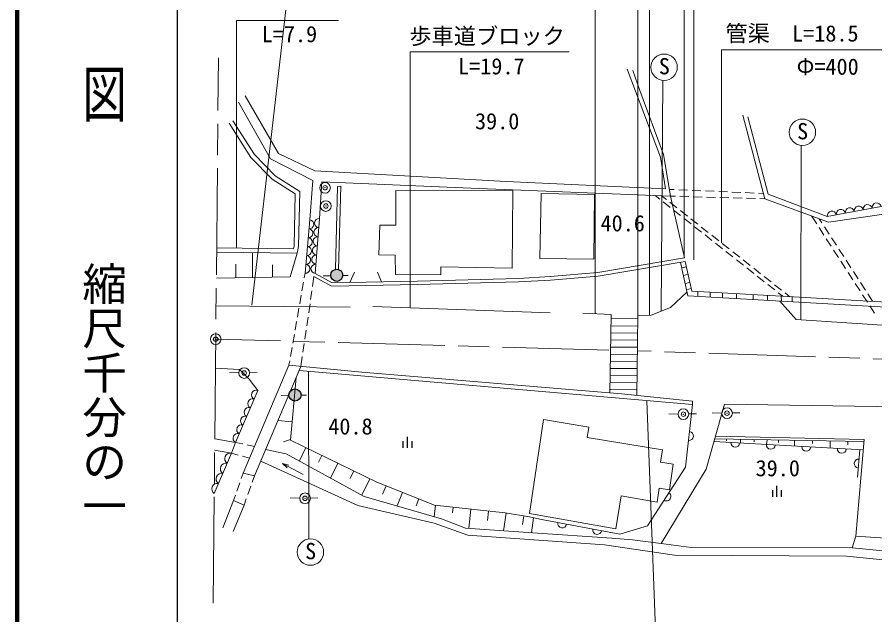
# Model space of a CAD drawing. Units: millimetres, scale not verified. Extents: x 40000 to 680000, y 20000 to 380000.
# Drawn here: x 40000 to 136534, y 251208 to 318553 of the extents above; entities that cross this region are included whole.
import ezdxf
from ezdxf.enums import TextEntityAlignment as Align

# ---------------------------------------------------------------- set-up
doc = ezdxf.new("R2010")
doc.units = ezdxf.units.MM
doc.header["$LTSCALE"] = 1000
doc.header["$PDMODE"] = 32
doc.header["$PDSIZE"] = 500
doc.linetypes.add('CHAIN', pattern=[18.5, 12, -1.5, 3.5, -1.5])
for name, color, linetype, lineweight in [('M-BGD', 7, 'Continuous', 13), ('M-BMK', 2, 'CHAIN', 13), ('M-BMK-SRVR', 3, 'Continuous', 13), ('M-STR-HTXT', 7, 'Continuous', 13), ('M-STR-STRC', 7, 'Continuous', 13), ('M-TTL', 2, 'Continuous', 140), ('M-TTL-BAND', 7, 'Continuous', 25)]:
    doc.layers.add(name, color=color, linetype=linetype, lineweight=lineweight)
doc.layers.add('M-OTRS', color=6, linetype='Continuous')
doc.styles.add('@ＭＳ ゴシック', font='')
doc.styles.add('ＭＳ ゴシック', font='')
doc.styles.get('@ＭＳ ゴシック').set_extended_font_data('@MS Gothic')
doc.styles.get('ＭＳ ゴシック').set_extended_font_data('MS Gothic')

msp = doc.modelspace()

# ---------------------------------------------------------------- hatches: boundary and pattern name
at = {"layer": 'M-BGD'}
for points in [[(76648, 289403, 0.97359), (75293, 289570, 0.01338), (75289, 289533, 0.41421), (75903, 288788, 0.41421)], [(71950, 275915, 0.97359), (70595, 276082, 0.01338), (70590, 276046, 0.41421), (71205, 275301, 0.41421)]]:
    msp.add_hatch(color=256, dxfattribs=at).paths.add_polyline_path(points)

# ---------------------------------------------------------------- linework, layer by layer
for p, q in [((112490, 285420), (112668, 311432)), ((124165, 298095), (121660, 307517)), ((128217, 284463), (128237, 304110)), ((74020, 295870), (74298, 299981)), ((76044, 299465), (75818, 290172)), ((111811, 298449), (112320, 298046)), ((113075, 297997), (112538, 298420)), ((113962, 299122), (113407, 299146)), ((113534, 298381), (114101, 298366)), ((115122, 291419), (113534, 298381)), ((115460, 299058), (114461, 299101)), ((114601, 298352), (115601, 298325)), ((116959, 298993), (115960, 299036)), ((116101, 298312), (117100, 298285)), ((118457, 298928), (117458, 298971)), ((119956, 298863), (118957, 298906)), ((121455, 298798), (120456, 298842)), ((122953, 298734), (121954, 298777)), ((124008, 298688), (123453, 298712)), ((112712, 297736), (113497, 297116)), ((114254, 297069), (113468, 297688)), ((117600, 298272), (118600, 298245)), ((119099, 298231), (120099, 298205)), ((120599, 298191), (121599, 298164)), ((122098, 298151), (123098, 298124)), ((123598, 298111), (124165, 298095)), ((124165, 298095), (131315, 295458)), ((113889, 296806), (114673, 296186)), ((115432, 296141), (114647, 296760)), ((72405, 289697), (72929, 295708)), ((74020, 295870), (73529, 289686)), ((115066, 295876), (115850, 295256)), ((116611, 295213), (115825, 295832)), ((129393, 296167), (129986, 295253)), ((130584, 295364), (130275, 295842)), ((116242, 294945), (117027, 294325)), ((117789, 294285), (117004, 294904)), ((130258, 294833), (130802, 293994)), ((131398, 294104), (130856, 294944)), ((117419, 294015), (118204, 293395)), ((118968, 293357), (118182, 293976)), ((131073, 293574), (131617, 292735)), ((132213, 292844), (131670, 293684)), ((118596, 293085), (119380, 292465)), ((120146, 292429), (119361, 293048)), ((66498, 289220), (66498, 292012)), ((119772, 292155), (120557, 291535)), ((121325, 291501), (120539, 292120)), ((131889, 292315), (132433, 291476)), ((133027, 291584), (132484, 292424)), ((64631, 289188), (64612, 290711)), ((68735, 289259), (68752, 290641)), ((120949, 291225), (121734, 290604)), ((122503, 290573), (121718, 291192)), ((132705, 291057), (133249, 290217)), ((133841, 290325), (133298, 291164)), ((72317, 289194), (72405, 289697)), ((77435, 288652), (77961, 289828)), ((80572, 289828), (81026, 288728)), ((115325, 290416), (114788, 290303)), ((122126, 290294), (122910, 289674)), ((123682, 289645), (122896, 290264)), ((133520, 289798), (134064, 288959)), ((134656, 289065), (134113, 289905)), ((72059, 287716), (72231, 288702)), ((73410, 289312), (73250, 288217)), ((75290, 289390), (74427, 289406)), ((76651, 289451), (77269, 289459)), ((115511, 289580), (114979, 289444)), ((115717, 288657), (115183, 288529)), ((123303, 289364), (124087, 288744)), ((124860, 288717), (124075, 289336)), ((135470, 287805), (134927, 288645)), ((73178, 287723), (73034, 286733)), ((115867, 287985), (115336, 287844)), ((124479, 288434), (125264, 287814)), ((126039, 287789), (125253, 288408)), ((134336, 288539), (134880, 287700)), ((71801, 286239), (71973, 287224)), ((116610, 287626), (116610, 287077)), ((118001, 287550), (117998, 287000)), ((119379, 287474), (119375, 286925)), ((120970, 287387), (120945, 286838)), ((122830, 287284), (122837, 286734)), ((124463, 287195), (124454, 286645)), ((125656, 287504), (126165, 287101)), ((126005, 287110), (126026, 286559)), ((126969, 287057), (126431, 287480)), ((127228, 287043), (127230, 286493)), ((135152, 287280), (135696, 286441)), ((136284, 286545), (135741, 287385)), ((62388, 286033), (77496, 285857)), ((71543, 284761), (71715, 285746)), ((72962, 286238), (72818, 285249)), ((80021, 285946), (99980, 285233)), ((135967, 286021), (136511, 285182)), ((103663, 285186), (106860, 285064)), ((106860, 285064), (106690, 276211)), ((109752, 275924), (109851, 284938)), ((71285, 283284), (71457, 284269)), ((72746, 284754), (72602, 283764)), ((109847, 284549), (106851, 284582)), ((72530, 283270), (72385, 282280)), ((109829, 282949), (106833, 282982)), ((109838, 283749), (106842, 283782)), ((71027, 281806), (71199, 282791)), ((109820, 282149), (106824, 282183)), ((70769, 280328), (70941, 281313)), ((72313, 281785), (72169, 280796)), ((109812, 281350), (106816, 281383)), ((72097, 280301), (71938, 279206)), ((109803, 280550), (106807, 280583)), ((65425, 267159), (70595, 279332)), ((66696, 266863), (71938, 279206)), ((70595, 279332), (70683, 279836)), ((109785, 278950), (106789, 278983)), ((109794, 279750), (106798, 279783)), ((64968, 278461), (63892, 278509)), ((66178, 278485), (67006, 278509)), ((115995, 274893), (71747, 278757)), ((72794, 278665), (72820, 259752)), ((109776, 278150), (106780, 278183)), ((109767, 277350), (106772, 277383)), ((67084, 276485), (64589, 270642)), ((109759, 276550), (106763, 276583)), ((70592, 275903), (69729, 275918)), ((71953, 275963), (72570, 275971)), ((114405, 273820), (113329, 273869)), ((115614, 273845), (116442, 273869)), ((119318, 273933), (118241, 273982)), ((120527, 273958), (121355, 273982)), ((70954, 272963), (69348, 273108)), ((64589, 270642), (62242, 271032)), ((64589, 270642), (65403, 270462)), ((65892, 270355), (66706, 270175)), ((70775, 270971), (69979, 270718)), ((118424, 270730), (135221, 269784)), ((135302, 270727), (118509, 271033)), ((119845, 271009), (119835, 270824)), ((121428, 270980), (121429, 270561)), ((122948, 270952), (122949, 270690)), ((124407, 270925), (124354, 270396)), ((125704, 270902), (125682, 270618)), ((127508, 270869), (127496, 270219)), ((129507, 270832), (129501, 270507)), ((131507, 270796), (131492, 269994)), ((133507, 270759), (133499, 270358)), ((64106, 269419), (62182, 264879)), ((64106, 269419), (64886, 269206)), ((72486, 270046), (71760, 268557)), ((134838, 269805), (134587, 266730)), ((65368, 269074), (66148, 268861)), ((74284, 269170), (73921, 268425)), ((72194, 267035), (69868, 268251)), ((69868, 268251), (70403, 267764)), ((69868, 268251), (70574, 268090)), ((76082, 268294), (75269, 266626)), ((77880, 267418), (77473, 266584)), ((65220, 266569), (65425, 267159)), ((65425, 267159), (66696, 266863)), ((66453, 266168), (66696, 266863)), ((79677, 266541), (78778, 264695)), ((64727, 265152), (65056, 266096)), ((65958, 264752), (66288, 265696)), ((81516, 265757), (81133, 264804)), ((64358, 264089), (64563, 264680)), ((83371, 265010), (82754, 263476)), ((65550, 263585), (65793, 264280)), ((71818, 264344), (70742, 264392)), ((73027, 264368), (73855, 264392)), ((85227, 264264), (84918, 263497)), ((87091, 263552), (86950, 262266)), ((89079, 263334), (89009, 262691)), ((91067, 263116), (90831, 260963)), ((93055, 262898), (92937, 261822)), ((95043, 262675), (94733, 260689)), ((94933, 262692), (97674, 262265)), ((97019, 262367), (96864, 261374)), ((97674, 262265), (98818, 261983)), ((98127, 262153), (97904, 260465))]:
    msp.add_line(p, q, dxfattribs=at)
at = {"layer": 'M-BGD', "lineweight": 25}
for p, q in [((83920, 270025), (83920, 271275)), ((83420, 270775), (83420, 270025)), ((84420, 270775), (84420, 270025)), ((125502, 264510), (125502, 265760)), ((125002, 265260), (125002, 264510)), ((126002, 265260), (126002, 264510))]:
    msp.add_line(p, q, dxfattribs=at)
at = {"layer": 'M-BGD'}
for points in [[(131315, 295458), (140926, 296844), (165280, 297910), (188028, 295796), (199615, 294980), (239784, 285337), (247179, 282902), (253060, 280080), (254753, 279842), (258555, 283407), (261317, 290030), (261852, 296831), (259933, 307479), (258478, 313093)], [(65679, 309671), (69418, 303189), (73506, 301232), (95048, 300027), (112956, 299223), (112415, 302787), (108671, 312693)], [(74298, 299981), (91069, 299268), (113534, 298381), (112753, 303088), (110101, 310302), (109279, 312553)], [(64927, 308955), (68509, 302578), (73282, 300138), (72929, 295708)], [(122254, 307322), (124514, 298604), (131184, 296097)], [(62446, 292059), (71522, 291953), (71684, 292694), (71797, 298922), (69032, 300680), (66710, 303064), (64284, 306877)], [(62452, 292559), (71121, 292458), (71185, 292753), (71292, 298651), (68715, 300289), (66315, 302752), (63862, 306609)], [(76168, 290131), (76435, 299493), (76044, 299465)], [(167517, 300060), (166801, 299571), (155287, 298261), (140280, 297772), (131184, 296097)], [(62418, 289149), (70724, 289294), (71522, 291953)], [(73410, 289312), (75373, 288223), (85064, 288429), (96441, 288737), (100017, 288932), (105392, 289384), (115186, 291039)], [(73529, 289686), (75468, 288611), (85055, 288814), (96425, 289122), (99991, 289317), (105344, 289767), (115122, 291419)], [(114651, 290920), (115493, 287138), (127351, 286486), (135771, 285997), (156698, 284872), (171457, 283941), (187966, 283015), (199084, 282264), (209312, 281265), (220981, 280287), (233624, 279272), (244439, 278471)], [(115186, 291039), (115938, 287663), (127382, 287034), (135802, 286545), (156730, 285420), (171489, 284488), (188000, 283562), (199129, 282811), (209362, 281812), (221026, 280834), (233666, 279819), (244230, 279037)], [(109851, 284938), (111354, 284976), (113536, 285828), (115367, 287580)], [(208788, 281317), (193291, 280160), (127692, 284498), (125822, 286570)], [(62319, 279003), (65039, 278859), (66129, 277770), (67084, 276485)], [(70595, 279332), (78784, 278561), (108031, 276098), (116006, 275291), (115995, 274893)], [(71401, 277943), (70767, 270883), (80473, 266154), (86962, 263566), (94933, 262692)], [(98818, 261983), (107821, 260298), (110935, 261253), (115220, 267836), (115995, 274893)], [(112493, 259246), (117556, 267624), (119601, 274941), (156172, 274389), (173577, 269518)], [(118596, 271345), (135323, 270978), (134395, 260092)], [(62229, 269758), (64106, 269419), (64589, 270642)], [(67966, 269853), (70291, 269366), (79050, 264545), (87744, 262037), (90468, 260989), (98052, 260455), (106942, 259838), (109265, 259653), (112493, 259246), (115854, 258794), (133973, 258746)], [(67410, 268543), (78338, 263544), (86938, 261536), (90712, 260190), (106104, 259107), (113984, 257919), (133359, 257832), (150948, 256067), (161937, 256216), (178216, 252577), (183206, 252369), (193720, 253438), (201570, 253879), (210131, 254228), (219317, 254935), (221352, 254832)], [(63151, 261029), (64358, 264089), (65550, 263585), (64317, 260595)], [(133973, 258746), (134395, 260092), (149354, 259049), (153093, 259049), (162370, 259189), (176218, 255756), (183538, 255057), (197497, 256979), (204329, 257223)], [(221352, 254832), (221506, 255809), (218762, 256240), (216336, 256025), (206840, 255439), (199656, 255028), (195757, 254814), (190929, 254093), (184062, 253376), (182423, 253451), (177170, 253946), (162372, 257720), (158145, 257810), (152534, 257440), (151424, 257348), (143665, 257831), (133973, 258746)]]:
    msp.add_lwpolyline(points, dxfattribs=at)
for points in [[(80722, 291758), (80814, 295129), (82634, 295129), (82603, 299035), (95780, 298966), (95706, 290283), (87669, 290405), (87669, 289514), (82585, 289549), (82550, 291716)], [(98974, 298695), (104986, 298561), (104902, 291302), (98839, 291355)], [(97659, 262625), (99241, 273212), (104358, 272373), (104142, 271201), (112627, 269784), (112406, 268393), (113845, 268188), (113403, 265279), (112242, 265495), (112026, 263902), (107987, 264601), (107364, 260901)]]:
    msp.add_lwpolyline(points, close=True, dxfattribs=at)
for centre, radius in [((112818, 312909), 1485), ((128387, 305588), 1485), ((74658, 299327), 600), ((74749, 297272), 600), ((65549, 278455), 600), ((114985, 273814), 600), ((119898, 273927), 600), ((72398, 264338), 600), ((73008, 258279), 1485)]:
    msp.add_circle(centre, radius, dxfattribs=at)
at = {"layer": 'M-BGD', "lineweight": 25}
for centre in [(75969, 289468), (71270, 275980)]:
    msp.add_circle(centre, 683, dxfattribs=at)
at = {"layer": 'M-BGD'}
for centre, radius, start, end in [((135734, 296920), 514, 11.99603, 188.86877), ((136745, 297107), 514, 11.99603, 188.86877), ((131691, 296176), 514, 11.99603, 188.86877), ((132702, 296362), 514, 11.99603, 188.86877), ((133713, 296548), 514, 11.99603, 188.86877), ((134723, 296734), 514, 11.99603, 188.86877), ((72882, 295207), 503, 265.32931, 84.70246), ((73996, 295353), 517, 87.36759, 263.54656), ((72795, 294205), 503, 265.32931, 84.70246), ((73915, 294322), 517, 87.36759, 263.54656), ((72708, 293204), 503, 265.32931, 84.70246), ((73833, 293292), 517, 87.36759, 263.54656), ((72620, 292202), 503, 265.32931, 84.70246), ((73751, 292261), 517, 87.36759, 263.54656), ((72533, 291200), 503, 265.32931, 84.70246), ((73669, 291230), 517, 87.36759, 263.54656), ((72446, 290199), 503, 265.32931, 84.70246), ((73587, 290200), 517, 87.36759, 263.54656), ((66904, 275986), 530, 70.16136, 243.59274), ((66489, 275012), 530, 70.16136, 243.59274), ((66073, 274038), 530, 70.16136, 243.59274), ((65657, 273065), 530, 70.16136, 243.59274), ((65241, 272091), 530, 70.16136, 243.59274), ((64825, 271117), 530, 70.16136, 243.59274), ((115608, 271364), 500, 263.73309, 83.73309), ((120832, 270594), 500, 176.77574, 356.77574), ((124826, 270369), 500, 176.77574, 356.77574), ((63985, 268801), 630, 78.92224, 235.13406), ((128820, 270144), 500, 176.77574, 356.77574), ((132813, 269919), 500, 176.77574, 356.77574), ((134713, 268268), 500, 85.33716, 265.33716), ((63504, 267666), 630, 78.92224, 235.13406), ((63023, 266531), 630, 78.92224, 235.13406), ((62542, 265396), 630, 78.92224, 235.13406), ((113078, 264545), 500, 236.93578, 56.93578), ((101354, 261508), 500, 169.39614, 349.39614), ((105285, 260772), 500, 169.39614, 349.39614)]:
    msp.add_arc(centre, radius, start, end, dxfattribs=at)
for p in [(74658, 299327), (74749, 297272), (65549, 278455), (119898, 273927), (114985, 273814), (72398, 264338)]:
    msp.add_point(p, dxfattribs=at)
at = {"layer": 'M-BMK'}
for p, q in [((62062, 252520), (62659, 313968)), ((106612, 281020), (62351, 282272)), ((166832, 279035), (109928, 280951))]:
    msp.add_line(p, q, dxfattribs=at)
at = {"layer": 'M-BMK-SRVR'}
msp.add_circle((62351, 282272), 600, dxfattribs=at)
at = {"layer": 'M-OTRS'}
msp.add_point((62351, 282272), dxfattribs=at)
at = {"layer": 'M-STR-HTXT'}
msp.add_line((109851, 284938), (109851, 335235), dxfattribs=at)
for points in [[(73456, 335235), (115066, 335235), (115066, 291501)], [(105057, 285133), (105057, 329838), (135465, 329838)], [(111188, 284972), (111188, 324871), (139717, 324871)], [(116146, 291203), (116146, 319998), (141482, 319998)], [(64672, 292533), (64672, 318157), (76158, 318157)], [(119274, 293116), (119274, 314873), (142816, 314873)], [(84217, 285796), (84217, 314657), (102125, 314657)]]:
    msp.add_lwpolyline(points, dxfattribs=at)
at = {"layer": 'M-STR-STRC'}
for p, q in [((66410, 286100), (73577, 348461)), ((110878, 275339), (111837, 249555))]:
    msp.add_line(p, q, dxfattribs=at)
at = {"layer": 'M-TTL'}
msp.add_line((40000, 380000), (40000, 20000), dxfattribs=at)
at = {"layer": 'M-TTL-BAND'}
msp.add_line((58000, 370000), (58000, 20000), dxfattribs=at)

# ---------------------------------------------------------------- texts
at = {"layer": 'M-BGD', "style": 'ＭＳ ゴシック'}
for s, p in [('S', (112842, 311557)), ('39.0', (94028, 305363)), ('S', (128411, 304235)), ('40.6', (108154, 293867)), ('40.8', (77511, 270981)), ('39.0', (125607, 266273)), ('S', (73032, 256927))]:
    msp.add_text(s, height=1833, dxfattribs=at).set_placement(p, align=Align.BOTTOM_CENTER)
at = {"layer": 'M-STR-HTXT', "style": 'ＭＳ ゴシック'}
for s, p in [('歩車道ブロック', (92889, 314956)), ('管渠\u3000L=18.5', (127213, 315253)), ('L=7.9', (70650, 315176)), ('L=19.7', (93370, 311551)), ('Φ=400', (131223, 311510))]:
    msp.add_text(s, height=1833, dxfattribs=at).set_placement(p, align=Align.BOTTOM_CENTER)
at = {"layer": 'M-TTL-BAND', "style": '@ＭＳ ゴシック', "width": 1.4}
msp.add_text('平  面  図', height=3666, rotation=270, dxfattribs=at).set_placement((49777, 306475), align=Align.MIDDLE_RIGHT)
at = {"layer": 'M-TTL-BAND', "style": '@ＭＳ ゴシック'}
msp.add_text('縮尺千分の一', height=3666, rotation=270, dxfattribs=at).set_placement((49777, 261030), align=Align.MIDDLE_RIGHT)

doc.saveas('drawing.dxf')
